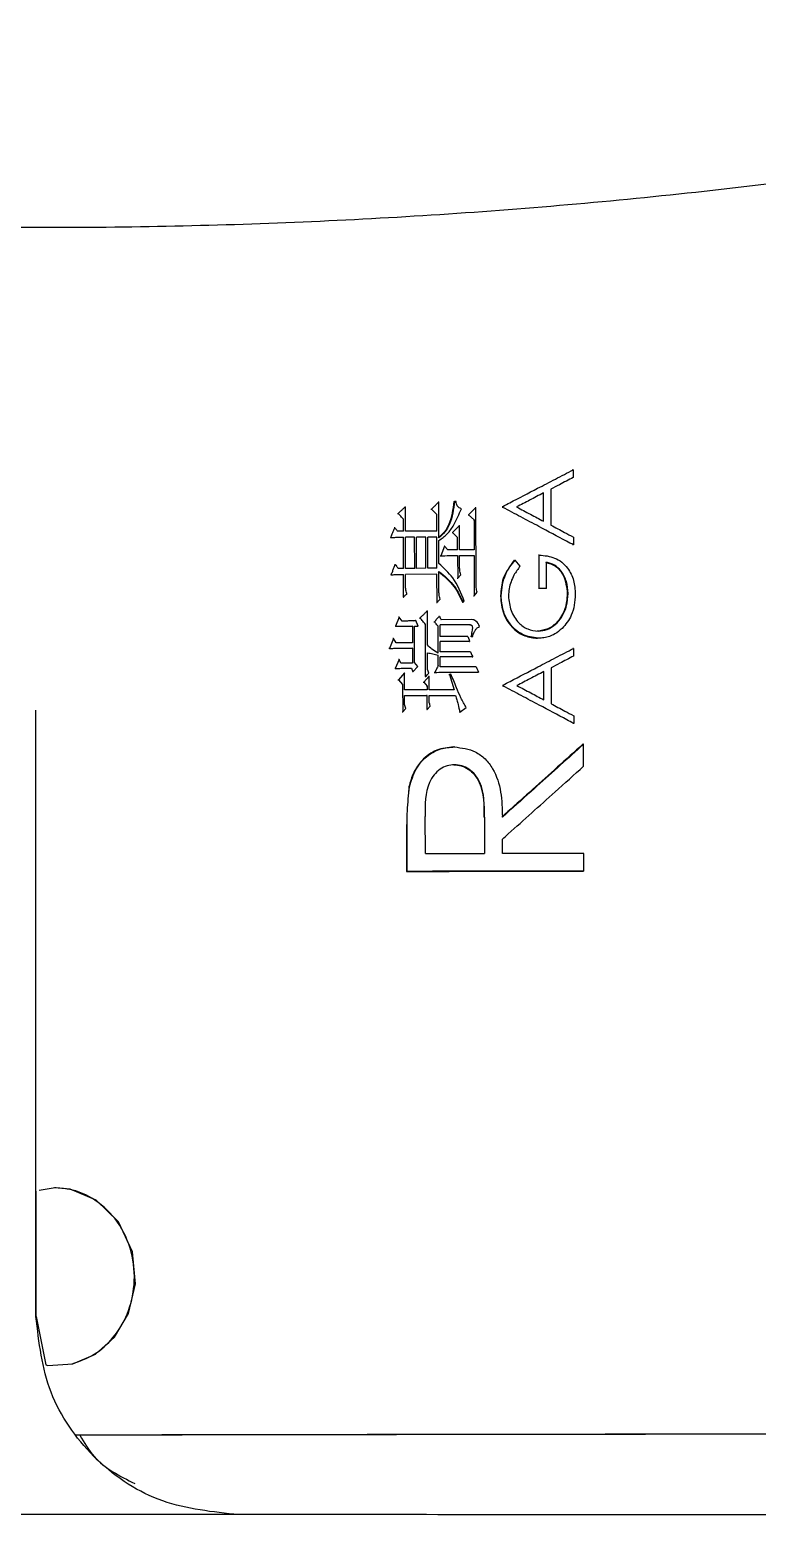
# Model space of a CAD drawing. Header units: millimetres. Extents: x 2104 to 4053, y 855 to 2233.
# Drawn here: x 2946.17 to 2964.54, y 1046.27 to 1083.9 of the extents above; entities that cross this region are included whole.
import ezdxf

# ---------------------------------------------------------------- set-up
doc = ezdxf.new("R2010")
doc.units = ezdxf.units.MM

msp = doc.modelspace()

# ---------------------------------------------------------------- linework, layer by layer
at = {"color": 7, "linetype": 'Continuous', "lineweight": 25}
for p, q in [((2959.897, 1072.783), (2959.897, 1072.588)), ((2959.147, 1071.482), (2959.145, 1072.196)), ((2959.328, 1072.291), (2959.329, 1071.385)), ((2955.657, 1071.232), (2955.656, 1071.848)), ((2956.301, 1071.784), (2956.315, 1071.785)), ((2956.501, 1071.06), (2956.499, 1071.969)), ((2956.881, 1071.98), (2956.896, 1071.98)), ((2956.935, 1071.98), (2956.896, 1071.98)), ((2957.438, 1071.829), (2957.254, 1071.645)), ((2957.441, 1069.904), (2957.438, 1071.829)), ((2958.101, 1071.857), (2958.118, 1071.857)), ((2958.118, 1071.832), (2958.101, 1071.831)), ((2958.118, 1071.832), (2958.118, 1071.857)), ((2955.459, 1071.675), (2955.472, 1071.675)), ((2955.608, 1071.535), (2955.595, 1071.535)), ((2955.609, 1071.232), (2955.608, 1071.535)), ((2956.437, 1071.655), (2956.451, 1071.655)), ((2956.452, 1071.233), (2956.451, 1071.655)), ((2957.023, 1071.374), (2956.849, 1071.201)), ((2957.024, 1070.758), (2957.023, 1071.374)), ((2957.254, 1071.645), (2957.39, 1071.516)), ((2957.39, 1071.516), (2957.391, 1070.758)), ((2955.276, 1071.069), (2955.289, 1071.069)), ((2955.609, 1071.232), (2955.454, 1071.232)), ((2955.596, 1071.08), (2955.609, 1071.08)), ((2955.611, 1070.291), (2955.609, 1071.08)), ((2956.452, 1071.233), (2955.657, 1071.232)), ((2955.89, 1071.081), (2955.658, 1071.08)), ((2955.659, 1070.291), (2955.658, 1071.08)), ((2955.877, 1071.081), (2955.89, 1071.081)), ((2955.892, 1070.291), (2955.89, 1071.081)), ((2956.171, 1071.081), (2955.939, 1071.081)), ((2955.94, 1070.291), (2955.939, 1071.081)), ((2956.157, 1071.081), (2956.171, 1071.081)), ((2956.173, 1070.292), (2956.171, 1071.081)), ((2956.452, 1071.082), (2956.22, 1071.081)), ((2956.221, 1070.292), (2956.22, 1071.081)), ((2956.438, 1071.081), (2956.452, 1071.082)), ((2956.454, 1070.292), (2956.452, 1071.082)), ((2956.502, 1070.411), (2956.501, 1070.995)), ((2956.849, 1071.201), (2956.975, 1071.072)), ((2956.975, 1071.072), (2956.96, 1071.071)), ((2956.975, 1070.758), (2956.975, 1071.072)), ((2959.899, 1071.081), (2959.9, 1070.885)), ((2956.646, 1070.855), (2956.55, 1070.606)), ((2956.724, 1070.757), (2956.646, 1070.855)), ((2956.975, 1070.758), (2956.724, 1070.757)), ((2956.725, 1070.613), (2956.861, 1070.616)), ((2956.86, 1070.616), (2956.96, 1070.617)), ((2956.976, 1070.617), (2956.977, 1070.044)), ((2957.391, 1070.758), (2957.024, 1070.758)), ((2957.024, 1070.617), (2957.391, 1070.618)), ((2957.024, 1070.347), (2957.024, 1070.617)), ((2957.376, 1070.618), (2957.391, 1070.618)), ((2957.391, 1070.618), (2957.393, 1069.601)), ((2959.034, 1070.628), (2959.016, 1070.628)), ((2959.035, 1069.782), (2959.034, 1070.628)), ((2959.9, 1070.885), (2959.88, 1070.885)), ((2955.611, 1070.291), (2955.475, 1070.291)), ((2955.892, 1070.291), (2955.659, 1070.291)), ((2956.173, 1070.292), (2955.94, 1070.291)), ((2956.454, 1070.292), (2956.221, 1070.292)), ((2956.503, 1069.73), (2956.502, 1070.216)), ((2958.408, 1070.499), (2958.425, 1070.499)), ((2958.555, 1070.345), (2958.425, 1070.499)), ((2959.218, 1069.782), (2959.217, 1070.449)), ((2955.392, 1070.133), (2955.395, 1070.134)), ((2955.612, 1069.566), (2955.611, 1070.139)), ((2956.454, 1070.141), (2955.659, 1070.139)), ((2955.66, 1069.869), (2955.659, 1070.139)), ((2956.439, 1070.14), (2956.454, 1070.141)), ((2956.455, 1069.427), (2956.454, 1070.141)), ((2956.961, 1070.044), (2956.977, 1070.044)), ((2956.977, 1070.044), (2957.054, 1070.131)), ((2955.599, 1069.566), (2955.612, 1069.566)), ((2957.377, 1069.601), (2957.393, 1069.601)), ((2957.393, 1069.601), (2957.47, 1069.688)), ((2958.076, 1069.6), (2958.059, 1069.599)), ((2959.035, 1069.782), (2959.017, 1069.781)), ((2959.218, 1069.782), (2959.035, 1069.782)), ((2959.218, 1069.782), (2959.2, 1069.782)), ((2959.765, 1069.654), (2959.746, 1069.653)), ((2956.215, 1068.355), (2956.213, 1069.221)), ((2956.441, 1069.426), (2956.455, 1069.427)), ((2955.409, 1068.83), (2955.396, 1068.83)), ((2955.496, 1069.057), (2955.409, 1068.83)), ((2955.409, 1068.83), (2955.836, 1068.831)), ((2955.574, 1068.96), (2955.496, 1069.057)), ((2955.836, 1068.831), (2955.823, 1068.831)), ((2955.836, 1068.831), (2955.837, 1068.409)), ((2955.87, 1068.969), (2955.909, 1068.971)), ((2955.884, 1068.831), (2955.981, 1068.831)), ((2955.886, 1067.911), (2955.884, 1068.831)), ((2955.923, 1068.971), (2955.909, 1068.971)), ((2955.981, 1068.831), (2955.923, 1068.971)), ((2956.016, 1069.036), (2956.03, 1069.037)), ((2956.165, 1068.874), (2956.151, 1068.874)), ((2956.168, 1067.555), (2956.165, 1068.874)), ((2956.374, 1068.939), (2956.388, 1068.94)), ((2956.486, 1068.15), (2956.485, 1068.832)), ((2957.298, 1068.865), (2956.533, 1068.864)), ((2956.534, 1068.572), (2956.533, 1068.864)), ((2957.326, 1068.995), (2956.562, 1068.994)), ((2959.007, 1068.705), (2958.988, 1068.704)), ((2955.352, 1068.516), (2955.255, 1068.267)), ((2955.42, 1068.408), (2955.352, 1068.516)), ((2955.837, 1068.409), (2955.42, 1068.408)), ((2957.23, 1068.573), (2956.534, 1068.572)), ((2957.279, 1068.443), (2956.534, 1068.442)), ((2956.535, 1068.183), (2956.534, 1068.442)), ((2957.263, 1068.443), (2957.279, 1068.443)), ((2957.317, 1068.573), (2957.302, 1068.573)), ((2957.317, 1068.573), (2957.356, 1068.573)), ((2957.34, 1068.573), (2957.356, 1068.573)), ((2959.014, 1068.525), (2958.996, 1068.525)), ((2955.255, 1068.267), (2955.242, 1068.267)), ((2955.498, 1067.986), (2955.401, 1067.759)), ((2955.537, 1067.9), (2955.498, 1067.986)), ((2955.837, 1068.279), (2955.823, 1068.279)), ((2955.837, 1068.279), (2955.838, 1067.9)), ((2956.216, 1067.739), (2956.215, 1068.161)), ((2956.472, 1068.096), (2956.486, 1068.096)), ((2956.487, 1067.836), (2956.486, 1068.096)), ((2957.299, 1068.184), (2956.535, 1068.183)), ((2957.357, 1068.054), (2956.535, 1068.053)), ((2957.341, 1068.054), (2956.535, 1068.053)), ((2956.535, 1067.804), (2956.535, 1068.053)), ((2957.341, 1068.054), (2957.357, 1068.054)), ((2959.904, 1068.27), (2959.905, 1068.075)), ((2955.401, 1067.759), (2955.389, 1067.759)), ((2955.634, 1067.651), (2955.48, 1067.478)), ((2955.838, 1067.9), (2955.537, 1067.9)), ((2955.635, 1067.219), (2955.634, 1067.651)), ((2955.795, 1067.77), (2955.809, 1067.771)), ((2955.809, 1067.771), (2955.848, 1067.673)), ((2955.848, 1067.673), (2955.973, 1067.814)), ((2955.973, 1067.814), (2955.886, 1067.911)), ((2956.255, 1067.566), (2956.119, 1067.414)), ((2956.241, 1067.566), (2956.255, 1067.566)), ((2956.255, 1067.22), (2956.255, 1067.566)), ((2956.386, 1067.663), (2956.4, 1067.663)), ((2956.472, 1067.836), (2956.487, 1067.836)), ((2957.444, 1067.805), (2956.535, 1067.804)), ((2956.539, 1067.666), (2957.332, 1067.667)), ((2956.753, 1067.61), (2956.768, 1067.61)), ((2956.807, 1067.621), (2956.768, 1067.61)), ((2956.768, 1067.61), (2956.885, 1067.22)), ((2956.792, 1067.62), (2956.807, 1067.621)), ((2957.487, 1067.665), (2957.503, 1067.665)), ((2959.154, 1066.969), (2959.153, 1067.684)), ((2959.335, 1067.778), (2959.337, 1066.872)), ((2955.48, 1067.478), (2955.586, 1067.359)), ((2955.586, 1067.359), (2955.588, 1066.667)), ((2956.207, 1067.219), (2955.635, 1067.219)), ((2956.119, 1067.414), (2956.207, 1067.317)), ((2956.154, 1067.555), (2956.168, 1067.555)), ((2956.207, 1067.317), (2956.207, 1067.219)), ((2956.885, 1067.22), (2956.255, 1067.22)), ((2958.109, 1067.344), (2958.126, 1067.344)), ((2958.126, 1067.319), (2958.109, 1067.319)), ((2958.126, 1067.319), (2958.126, 1067.344)), ((2955.635, 1067.078), (2956.207, 1067.079)), ((2955.636, 1066.851), (2955.635, 1067.078)), ((2956.207, 1067.079), (2956.193, 1067.079)), ((2956.208, 1066.722), (2956.207, 1067.079)), ((2956.208, 1066.722), (2956.285, 1066.809)), ((2956.256, 1067.079), (2956.924, 1067.08)), ((2956.256, 1066.906), (2956.256, 1067.079)), ((2956.909, 1067.08), (2956.924, 1067.08)), ((2946.324, 1051.392), (2946.325, 1066.707)), ((2955.574, 1066.667), (2955.588, 1066.667)), ((2955.588, 1066.667), (2955.665, 1066.754)), ((2956.194, 1066.722), (2956.208, 1066.722)), ((2957.031, 1066.658), (2957.015, 1066.658)), ((2957.031, 1066.658), (2957.194, 1066.777)), ((2959.907, 1066.568), (2959.907, 1066.373)), ((2959.907, 1066.373), (2959.888, 1066.372)), ((2956.894, 1065.778), (2956.879, 1065.778)), ((2960.158, 1065.292), (2960.157, 1065.847)), ((2955.746, 1064.769), (2955.734, 1064.605)), ((2955.76, 1064.769), (2955.746, 1064.769)), ((2955.691, 1064.018), (2955.687, 1063.636)), ((2956.161, 1063.085), (2956.159, 1064.022)), ((2957.656, 1064.003), (2957.64, 1064.002)), ((2957.656, 1064.003), (2957.651, 1063.087)), ((2955.7, 1063.636), (2955.687, 1063.636)), ((2955.687, 1063.636), (2955.688, 1062.635)), ((2955.702, 1062.636), (2955.7, 1063.636)), ((2958.109, 1063.088), (2958.108, 1063.452)), ((2956.161, 1063.085), (2957.651, 1063.087)), ((2960.162, 1063.091), (2958.109, 1063.088)), ((2960.163, 1062.642), (2960.162, 1063.091)), ((2960.163, 1062.642), (2960.143, 1062.642)), ((2946.332, 1051.387), (2946.332, 1054.56)), ((2946.808, 1054.642), (2946.404, 1054.572)), ((2946.324, 1051.392), (2946.332, 1051.387)), ((2946.332, 1051.387), (2946.575, 1050.166))]:
    msp.add_line(p, q, dxfattribs=at)
at = {"color": 7, "linetype": 'Continuous', "lineweight": 25, "flags": 128}
for points in [[(2959.897, 1072.783), (2959.886, 1072.783), (2959.877, 1072.783)], [(2955.643, 1071.848), (2955.65, 1071.848), (2955.656, 1071.848)], [(2956.485, 1071.968), (2956.493, 1071.969), (2956.499, 1071.969)], [(2957.422, 1071.829), (2957.43, 1071.829), (2957.438, 1071.829)], [(2957.007, 1071.374), (2957.016, 1071.374), (2957.023, 1071.374)], [(2957.239, 1071.645), (2957.247, 1071.645), (2957.254, 1071.645)], [(2957.374, 1071.515), (2957.383, 1071.516), (2957.39, 1071.516)], [(2955.386, 1071.318), (2955.378, 1071.318), (2955.373, 1071.318)], [(2956.834, 1071.201), (2956.842, 1071.201), (2956.849, 1071.201)], [(2956.535, 1070.606), (2956.543, 1070.606), (2956.55, 1070.606)], [(2956.646, 1070.855), (2956.638, 1070.855), (2956.632, 1070.855)], [(2956.96, 1070.617), (2956.969, 1070.617), (2956.976, 1070.617)], [(2955.384, 1070.388), (2955.391, 1070.388), (2955.397, 1070.388)], [(2955.288, 1070.128), (2955.295, 1070.128), (2955.3, 1070.128)], [(2957.113, 1069.438), (2957.127, 1069.449), (2957.142, 1069.46)], [(2956.199, 1069.22), (2956.207, 1069.221), (2956.213, 1069.221)], [(2956.499, 1069.08), (2956.507, 1069.08), (2956.514, 1069.081)], [(2956.514, 1069.081), (2956.526, 1069.059), (2956.538, 1069.037), (2956.55, 1069.016), (2956.562, 1068.994)], [(2957.098, 1069.438), (2957.103, 1069.438), (2957.108, 1069.438), (2957.113, 1069.438)], [(2955.496, 1069.057), (2955.489, 1069.057), (2955.483, 1069.057)], [(2955.981, 1068.831), (2955.973, 1068.831), (2955.968, 1068.831)], [(2956.471, 1068.831), (2956.479, 1068.832), (2956.485, 1068.832)], [(2957.282, 1068.865), (2957.29, 1068.865), (2957.298, 1068.865)], [(2955.352, 1068.516), (2955.344, 1068.516), (2955.339, 1068.516)], [(2957.23, 1068.573), (2957.248, 1068.526), (2957.263, 1068.485), (2957.279, 1068.443)], [(2955.498, 1067.986), (2955.49, 1067.986), (2955.485, 1067.986)], [(2957.299, 1068.184), (2957.319, 1068.138), (2957.338, 1068.096), (2957.357, 1068.054)], [(2959.904, 1068.27), (2959.893, 1068.27), (2959.885, 1068.27)], [(2955.621, 1067.651), (2955.628, 1067.651), (2955.634, 1067.651)], [(2955.848, 1067.673), (2955.84, 1067.673), (2955.834, 1067.673)], [(2956.245, 1067.641), (2956.23, 1067.69), (2956.216, 1067.739)], [(2957.444, 1067.805), (2957.463, 1067.759), (2957.483, 1067.712), (2957.503, 1067.665)], [(2955.467, 1067.478), (2955.474, 1067.478), (2955.48, 1067.478)], [(2955.573, 1067.359), (2955.58, 1067.359), (2955.586, 1067.359)], [(2956.106, 1067.414), (2956.113, 1067.414), (2956.119, 1067.414)], [(2956.193, 1067.317), (2956.2, 1067.317), (2956.207, 1067.317)], [(2955.665, 1066.754), (2955.65, 1066.802), (2955.636, 1066.851)], [(2956.285, 1066.809), (2956.271, 1066.857), (2956.256, 1066.906)], [(2960.157, 1065.847), (2960.146, 1065.847), (2960.138, 1065.847)], [(2955.688, 1062.635), (2955.696, 1062.635), (2955.702, 1062.636)], [(2946.575, 1050.166), (2946.626, 1050.151), (2947.257, 1050.196), (2947.825, 1050.441), (2948.308, 1050.868), (2948.664, 1051.466), (2948.837, 1052.211), (2948.761, 1053.027), (2948.412, 1053.779), (2947.844, 1054.329), (2947.186, 1054.603), (2946.808, 1054.642), (2946.808, 1054.642)]]:
    msp.add_lwpolyline(points, dxfattribs=at)
at = {"color": 7, "linetype": 'Continuous', "lineweight": 25}
for points, knots in [([(3098.139, 1227.063), (3098.158, 1228.314), (3098.212, 1231.872), (3098.055, 1237.736), (3097.571, 1244.642), (3096.768, 1251.517), (3095.653, 1258.35), (3094.227, 1265.124), (3092.494, 1271.826), (3090.456, 1278.442), (3088.119, 1284.958), (3085.487, 1291.36), (3082.565, 1297.636), (3079.36, 1303.772), (3075.878, 1309.755), (3072.127, 1315.574), (3068.114, 1321.214), (3063.849, 1326.666), (3059.338, 1331.918), (3054.593, 1336.958), (3049.623, 1341.777), (3044.438, 1346.364), (3039.049, 1350.709), (3033.467, 1354.804), (3027.705, 1358.64), (3021.773, 1362.208), (3015.685, 1365.503), (3009.452, 1368.516), (3003.089, 1371.242), (2996.608, 1373.674), (2990.023, 1375.809), (2983.347, 1377.64), (2976.594, 1379.165), (2969.779, 1380.38), (2962.916, 1381.283), (2956.018, 1381.872), (2949.101, 1382.145), (2942.179, 1382.103), (2935.265, 1381.744), (2928.376, 1381.071), (2921.524, 1380.083), (2914.724, 1378.785), (2907.991, 1377.177), (2901.338, 1375.263), (2894.779, 1373.048), (2888.329, 1370.536), (2881.999, 1367.733), (2875.804, 1364.643), (2869.757, 1361.274), (2863.87, 1357.632), (2858.155, 1353.726), (2852.624, 1349.563), (2847.289, 1345.151), (2842.16, 1340.501), (2837.25, 1335.622), (2832.567, 1330.524), (2828.121, 1325.217), (2823.923, 1319.713), (2819.98, 1314.023), (2816.3, 1308.159), (2812.893, 1302.134), (2809.763, 1295.959), (2806.919, 1289.648), (2804.365, 1283.213), (2802.108, 1276.669), (2800.152, 1270.028), (2798.501, 1263.306), (2797.159, 1256.514), (2796.127, 1249.669), (2795.41, 1242.784), (2795.007, 1235.873), (2794.92, 1228.951), (2795.149, 1222.032), (2795.693, 1215.131), (2796.552, 1208.262), (2797.723, 1201.439), (2799.205, 1194.677), (2800.993, 1187.989), (2803.085, 1181.39), (2805.476, 1174.894), (2808.161, 1168.513), (2811.134, 1162.261), (2814.389, 1156.152), (2817.92, 1150.198), (2821.718, 1144.41), (2825.777, 1138.803), (2830.088, 1133.386), (2834.641, 1128.172), (2839.428, 1123.17), (2844.437, 1118.393), (2849.66, 1113.849), (2855.084, 1109.548), (2860.699, 1105.499), (2866.493, 1101.711), (2872.454, 1098.191), (2878.569, 1094.946), (2884.826, 1091.984), (2891.212, 1089.311), (2897.712, 1086.932), (2904.315, 1084.852), (2911.006, 1083.075), (2917.771, 1081.606), (2924.596, 1080.447), (2931.466, 1079.601), (2938.368, 1079.068), (2945.287, 1078.852), (2952.209, 1078.951), (2959.119, 1079.367), (2966.003, 1080.097), (2972.847, 1081.14), (2979.635, 1082.495), (2986.355, 1084.158), (2992.992, 1086.126), (2999.532, 1088.395), (3005.962, 1090.96), (3012.268, 1093.815), (3018.438, 1096.956), (3024.457, 1100.374), (3030.314, 1104.064), (3035.997, 1108.018), (3041.494, 1112.226), (3046.792, 1116.681), (3051.882, 1121.373), (3056.753, 1126.292), (3061.394, 1131.429), (3065.795, 1136.772), (3069.948, 1142.31), (3073.845, 1148.032), (3077.476, 1153.926), (3080.834, 1159.98), (3083.912, 1166.18), (3086.705, 1172.515), (3089.205, 1178.97), (3091.409, 1185.532), (3093.31, 1192.189), (3094.906, 1198.925), (3096.192, 1205.727), (3097.168, 1212.58), (3097.816, 1219.351), (3098.067, 1224.185), (3098.13, 1226.717), (3098.139, 1227.063)], [0, 0, 0, 0, 0.00394, 0.011205, 0.01847, 0.025736, 0.033001, 0.040266, 0.047531, 0.054797, 0.062062, 0.069327, 0.076593, 0.083858, 0.091123, 0.098389, 0.105654, 0.112919, 0.120185, 0.12745, 0.134715, 0.141981, 0.149246, 0.156511, 0.163777, 0.171042, 0.178307, 0.185573, 0.192838, 0.200103, 0.207369, 0.214634, 0.221899, 0.229165, 0.23643, 0.243695, 0.250961, 0.258226, 0.265491, 0.272757, 0.280022, 0.287287, 0.294553, 0.301818, 0.309083, 0.316349, 0.323614, 0.330879, 0.338145, 0.34541, 0.352675, 0.35994, 0.367206, 0.374471, 0.381736, 0.389002, 0.396267, 0.403532, 0.410798, 0.418063, 0.425328, 0.432594, 0.439859, 0.447124, 0.45439, 0.461655, 0.46892, 0.476186, 0.483451, 0.490716, 0.497982, 0.505247, 0.512512, 0.519778, 0.527043, 0.534308, 0.541574, 0.548839, 0.556104, 0.56337, 0.570635, 0.5779, 0.585166, 0.592431, 0.599696, 0.606962, 0.614227, 0.621492, 0.628758, 0.636023, 0.643288, 0.650554, 0.657819, 0.665084, 0.67235, 0.679615, 0.68688, 0.694146, 0.701411, 0.708676, 0.715941, 0.723207, 0.730472, 0.737737, 0.745003, 0.752268, 0.759533, 0.766799, 0.774064, 0.781329, 0.788595, 0.79586, 0.803125, 0.810391, 0.817656, 0.824921, 0.832187, 0.839452, 0.846717, 0.853983, 0.861248, 0.868513, 0.875779, 0.883044, 0.890309, 0.897575, 0.90484, 0.912105, 0.919371, 0.926636, 0.933901, 0.941167, 0.948432, 0.955697, 0.962963, 0.970228, 0.977493, 0.984759, 0.992024, 0.998907, 1, 1, 1, 1]), ([(2958.118, 1071.857), (2958.177, 1071.888), (2958.469, 1072.04), (2958.912, 1072.27), (2959.446, 1072.548), (2959.746, 1072.704), (2959.897, 1072.783)], [0, 0, 0, 0, 0.098424, 0.492121, 0.746057, 1, 1, 1, 1]), ([(2959.897, 1072.588), (2959.839, 1072.557), (2959.722, 1072.497), (2959.532, 1072.398), (2959.401, 1072.329), (2959.328, 1072.291)], [0, 0, 0, 0, 0.30712, 0.614241, 1, 1, 1, 1]), ([(2959.145, 1072.196), (2959.087, 1072.166), (2958.97, 1072.105), (2958.744, 1071.988), (2958.576, 1071.9), (2958.466, 1071.843)], [0, 0, 0, 0, 0.257655, 0.515309, 1, 1, 1, 1]), ([(2955.472, 1071.675), (2955.497, 1071.698), (2955.539, 1071.738), (2955.601, 1071.796), (2955.638, 1071.831), (2955.656, 1071.848)], [0, 0, 0, 0, 0.393554, 0.696777, 1, 1, 1, 1]), ([(2956.315, 1071.785), (2956.339, 1071.808), (2956.381, 1071.85), (2956.442, 1071.912), (2956.48, 1071.95), (2956.499, 1071.969)], [0, 0, 0, 0, 0.382288, 0.691144, 1, 1, 1, 1]), ([(2956.451, 1071.655), (2956.439, 1071.666), (2956.415, 1071.689), (2956.37, 1071.732), (2956.337, 1071.764), (2956.315, 1071.785)], [0, 0, 0, 0, 0.264853, 0.529706, 1, 1, 1, 1]), ([(2956.88, 1071.98), (2956.856, 1071.783), (2956.823, 1071.512), (2956.651, 1071.207), (2956.54, 1071.109), (2956.486, 1071.06)], [0, 0, 0, 0, 0.568326, 0.78686, 1, 1, 1, 1]), ([(2956.896, 1071.98), (2956.872, 1071.784), (2956.838, 1071.512), (2956.666, 1071.207), (2956.555, 1071.109), (2956.501, 1071.06)], [0, 0, 0, 0, 0.568218, 0.786772, 1, 1, 1, 1]), ([(2956.501, 1070.995), (2956.576, 1071.047), (2956.728, 1071.152), (2956.917, 1071.434), (2957.012, 1071.658), (2957.07, 1071.796)], [0, 0, 0, 0, 0.271719, 0.55196, 1, 1, 1, 1]), ([(2957.07, 1071.796), (2957.05, 1071.804), (2957.008, 1071.82), (2956.953, 1071.884), (2956.942, 1071.943), (2956.935, 1071.98)], [0, 0, 0, 0, 0.268716, 0.546829, 1, 1, 1, 1]), ([(2959.9, 1070.885), (2959.842, 1070.916), (2959.552, 1071.071), (2959.11, 1071.305), (2958.574, 1071.59), (2958.27, 1071.751), (2958.118, 1071.832)], [0, 0, 0, 0, 0.097857, 0.48929, 0.744641, 1, 1, 1, 1]), ([(2958.466, 1071.843), (2958.524, 1071.812), (2958.64, 1071.75), (2958.867, 1071.63), (2959.036, 1071.54), (2959.147, 1071.482)], [0, 0, 0, 0, 0.2562, 0.5124, 1, 1, 1, 1]), ([(2955.608, 1071.535), (2955.597, 1071.547), (2955.574, 1071.57), (2955.528, 1071.617), (2955.495, 1071.652), (2955.472, 1071.675)], [0, 0, 0, 0, 0.25461, 0.509219, 1, 1, 1, 1]), ([(2959.329, 1071.385), (2959.387, 1071.354), (2959.503, 1071.292), (2959.694, 1071.191), (2959.825, 1071.121), (2959.899, 1071.081)], [0, 0, 0, 0, 0.305312, 0.610624, 1, 1, 1, 1]), ([(2955.289, 1071.069), (2955.301, 1071.1), (2955.323, 1071.157), (2955.355, 1071.24), (2955.376, 1071.292), (2955.386, 1071.318)], [0, 0, 0, 0, 0.374011, 0.687006, 1, 1, 1, 1]), ([(2955.289, 1071.069), (2955.323, 1071.071), (2955.393, 1071.076), (2955.499, 1071.079), (2955.573, 1071.08), (2955.609, 1071.08)], [0, 0, 0, 0, 0.314478, 0.657155, 1, 1, 1, 1]), ([(2955.386, 1071.318), (2955.391, 1071.311), (2955.403, 1071.296), (2955.42, 1071.275), (2955.437, 1071.253), (2955.448, 1071.239), (2955.454, 1071.232)], [0, 0, 0, 0, 0.25, 0.5, 0.75, 1, 1, 1, 1]), ([(2956.55, 1070.606), (2956.62, 1070.609), (2956.726, 1070.615), (2956.868, 1070.616), (2956.94, 1070.617), (2956.976, 1070.617)], [0, 0, 0, 0, 0.4948491, 0.7474119, 1, 1, 1, 1]), ([(2959.034, 1070.628), (2959.169, 1070.615), (2959.443, 1070.59), (2959.759, 1070.331), (2959.926, 1069.99), (2959.94, 1069.756), (2959.947, 1069.638)], [0, 0, 0, 0, 0.267465, 0.5423702, 0.7686044, 1, 1, 1, 1]), ([(2955.3, 1070.128), (2955.312, 1070.159), (2955.334, 1070.218), (2955.366, 1070.305), (2955.387, 1070.36), (2955.397, 1070.388)], [0, 0, 0, 0, 0.360405, 0.680202, 1, 1, 1, 1]), ([(2955.397, 1070.388), (2955.407, 1070.375), (2955.426, 1070.352), (2955.451, 1070.32), (2955.467, 1070.3), (2955.475, 1070.291)], [0, 0, 0, 0, 0.400148, 0.700074, 1, 1, 1, 1]), ([(2956.487, 1070.216), (2956.631, 1070.098), (2956.891, 1069.883), (2957.033, 1069.576), (2957.097, 1069.438)], [0, 0, 0, 0, 0.550916, 1, 1, 1, 1]), ([(2957.142, 1069.46), (2957.061, 1069.669), (2956.919, 1070.037), (2956.628, 1070.298), (2956.502, 1070.411)], [0, 0, 0, 0, 0.567388, 1, 1, 1, 1]), ([(2956.502, 1070.216), (2956.646, 1070.098), (2956.907, 1069.883), (2957.049, 1069.576), (2957.113, 1069.438)], [0, 0, 0, 0, 0.551009, 1, 1, 1, 1]), ([(2957.054, 1070.131), (2957.044, 1070.17), (2957.027, 1070.241), (2957.025, 1070.315), (2957.024, 1070.347)], [0, 0, 0, 0, 0.558835, 1, 1, 1, 1]), ([(2958.407, 1070.499), (2958.297, 1070.35), (2958.097, 1070.082), (2958.071, 1069.748), (2958.059, 1069.599)], [0, 0, 0, 0, 0.553107, 1, 1, 1, 1]), ([(2958.076, 1069.6), (2958.096, 1069.789), (2958.131, 1070.124), (2958.336, 1070.385), (2958.425, 1070.499)], [0, 0, 0, 0, 0.565607, 1, 1, 1, 1]), ([(2958.555, 1070.345), (2958.499, 1070.273), (2958.405, 1070.152), (2958.321, 1069.955), (2958.269, 1069.779), (2958.263, 1069.656), (2958.259, 1069.594)], [0, 0, 0, 0, 0.333819, 0.5539, 0.776247, 1, 1, 1, 1]), ([(2959.198, 1070.448), (2959.288, 1070.42), (2959.47, 1070.362), (2959.698, 1070.072), (2959.728, 1069.814), (2959.746, 1069.653)], [0, 0, 0, 0, 0.267252, 0.546444, 1, 1, 1, 1]), ([(2959.765, 1069.654), (2959.758, 1069.756), (2959.744, 1069.96), (2959.614, 1070.212), (2959.431, 1070.39), (2959.288, 1070.429), (2959.217, 1070.449)], [0, 0, 0, 0, 0.290738, 0.574908, 0.790761, 1, 1, 1, 1]), ([(2955.3, 1070.128), (2955.333, 1070.13), (2955.402, 1070.134), (2955.505, 1070.138), (2955.576, 1070.139), (2955.611, 1070.139)], [0, 0, 0, 0, 0.319584, 0.659717, 1, 1, 1, 1]), ([(2955.689, 1069.653), (2955.679, 1069.692), (2955.662, 1069.764), (2955.66, 1069.837), (2955.66, 1069.869)], [0, 0, 0, 0, 0.558835, 1, 1, 1, 1]), ([(2957.47, 1069.688), (2957.46, 1069.727), (2957.443, 1069.798), (2957.442, 1069.872), (2957.441, 1069.904)], [0, 0, 0, 0, 0.558835, 1, 1, 1, 1]), ([(2955.689, 1069.653), (2955.678, 1069.64), (2955.66, 1069.62), (2955.634, 1069.591), (2955.619, 1069.574), (2955.612, 1069.566)], [0, 0, 0, 0, 0.428361, 0.71418, 1, 1, 1, 1]), ([(2956.532, 1069.513), (2956.521, 1069.501), (2956.503, 1069.48), (2956.477, 1069.451), (2956.462, 1069.435), (2956.455, 1069.427)], [0, 0, 0, 0, 0.428361, 0.71418, 1, 1, 1, 1]), ([(2956.532, 1069.513), (2956.523, 1069.553), (2956.505, 1069.624), (2956.504, 1069.697), (2956.503, 1069.73)], [0, 0, 0, 0, 0.558835, 1, 1, 1, 1]), ([(2958.059, 1069.599), (2958.074, 1069.443), (2958.102, 1069.135), (2958.346, 1068.776), (2958.663, 1068.562), (2958.886, 1068.537), (2958.996, 1068.525)], [0, 0, 0, 0, 0.292497, 0.575769, 0.790424, 1, 1, 1, 1]), ([(2959.014, 1068.525), (2958.874, 1068.545), (2958.588, 1068.587), (2958.277, 1068.878), (2958.103, 1069.233), (2958.085, 1069.477), (2958.076, 1069.6)], [0, 0, 0, 0, 0.2666957, 0.542872, 0.7691791, 1, 1, 1, 1]), ([(2958.259, 1069.594), (2958.273, 1069.468), (2958.3, 1069.22), (2958.487, 1068.924), (2958.737, 1068.739), (2958.918, 1068.716), (2959.007, 1068.705)], [0, 0, 0, 0, 0.29177, 0.575659, 0.790646, 1, 1, 1, 1]), ([(2959.746, 1069.653), (2959.735, 1069.521), (2959.712, 1069.261), (2959.525, 1068.946), (2959.27, 1068.744), (2959.081, 1068.718), (2958.988, 1068.704)], [0, 0, 0, 0, 0.291984, 0.576083, 0.791144, 1, 1, 1, 1]), ([(2959.007, 1068.705), (2959.085, 1068.714), (2959.245, 1068.733), (2959.454, 1068.869), (2959.627, 1069.073), (2959.744, 1069.344), (2959.758, 1069.55), (2959.765, 1069.654)], [0, 0, 0, 0, 0.177039, 0.358021, 0.544463, 0.770382, 1, 1, 1, 1]), ([(2959.947, 1069.638), (2959.934, 1069.453), (2959.91, 1069.125), (2959.703, 1068.878), (2959.613, 1068.771)], [0, 0, 0, 0, 0.567481, 1, 1, 1, 1]), ([(2956.03, 1069.037), (2956.053, 1069.06), (2956.095, 1069.102), (2956.157, 1069.164), (2956.194, 1069.202), (2956.213, 1069.221)], [0, 0, 0, 0, 0.382288, 0.691144, 1, 1, 1, 1]), ([(2956.388, 1068.94), (2956.399, 1068.952), (2956.421, 1068.977), (2956.463, 1069.024), (2956.494, 1069.058), (2956.514, 1069.081)], [0, 0, 0, 0, 0.2636067, 0.5272133, 1, 1, 1, 1]), ([(2955.923, 1068.971), (2955.88, 1068.969), (2955.8, 1068.964), (2955.684, 1068.96), (2955.611, 1068.96), (2955.574, 1068.96)], [0, 0, 0, 0, 0.370983, 0.685388, 1, 1, 1, 1]), ([(2956.165, 1068.874), (2956.143, 1068.901), (2956.109, 1068.942), (2956.063, 1068.996), (2956.041, 1069.023), (2956.03, 1069.037)], [0, 0, 0, 0, 0.5, 0.75, 1, 1, 1, 1]), ([(2956.485, 1068.832), (2956.474, 1068.844), (2956.452, 1068.868), (2956.42, 1068.904), (2956.399, 1068.928), (2956.388, 1068.94)], [0, 0, 0, 0, 0.3426926, 0.6713463, 1, 1, 1, 1]), ([(2957.298, 1068.865), (2957.303, 1068.864), (2957.313, 1068.862), (2957.328, 1068.853), (2957.34, 1068.837), (2957.353, 1068.797), (2957.335, 1068.707), (2957.325, 1068.626), (2957.317, 1068.573)], [0, 0, 0, 0, 0.049797, 0.100838, 0.163849, 0.229314, 0.492568, 1, 1, 1, 1]), ([(2957.53, 1068.822), (2957.506, 1068.874), (2957.473, 1068.944), (2957.387, 1068.992), (2957.346, 1068.994), (2957.326, 1068.995)], [0, 0, 0, 0, 0.572838, 0.788051, 1, 1, 1, 1]), ([(2957.356, 1068.573), (2957.366, 1068.609), (2957.383, 1068.667), (2957.425, 1068.738), (2957.47, 1068.791), (2957.51, 1068.812), (2957.53, 1068.822)], [0, 0, 0, 0, 0.34869, 0.570906, 0.788288, 1, 1, 1, 1]), ([(2959.613, 1068.771), (2959.554, 1068.722), (2959.458, 1068.64), (2959.298, 1068.569), (2959.158, 1068.532), (2959.062, 1068.527), (2959.014, 1068.525)], [0, 0, 0, 0, 0.34549, 0.565421, 0.78323, 1, 1, 1, 1]), ([(2956.486, 1068.15), (2956.431, 1068.182), (2956.331, 1068.238), (2956.251, 1068.319), (2956.215, 1068.355)], [0, 0, 0, 0, 0.556261, 1, 1, 1, 1]), ([(2955.255, 1068.267), (2955.364, 1068.272), (2955.516, 1068.277), (2955.71, 1068.279), (2955.795, 1068.279), (2955.837, 1068.279)], [0, 0, 0, 0, 0.563227, 0.781607, 1, 1, 1, 1]), ([(2955.29, 1068.269), (2955.29, 1068.269), (2955.29, 1068.269), (2955.291, 1068.269), (2955.294, 1068.269), (2955.369, 1068.271), (2955.511, 1068.276), (2955.657, 1068.278), (2955.734, 1068.278), (2955.767, 1068.279), (2955.783, 1068.279), (2955.792, 1068.279), (2955.798, 1068.279), (2955.8, 1068.279), (2955.802, 1068.279)], [0, 0, 0, 0, 0.0065, 0.012636, 0.019113, 0.034206, 0.479733, 0.747125, 0.843308, 0.911566, 0.929163, 0.946054, 0.968685, 1, 1, 1, 1]), ([(2956.215, 1068.161), (2956.26, 1068.15), (2956.351, 1068.128), (2956.441, 1068.107), (2956.486, 1068.096)], [0, 0, 0, 0, 0.5, 1, 1, 1, 1]), ([(2958.126, 1067.344), (2958.184, 1067.375), (2958.477, 1067.527), (2958.919, 1067.757), (2959.453, 1068.035), (2959.754, 1068.192), (2959.904, 1068.27)], [0, 0, 0, 0, 0.0984235, 0.4921203, 0.7460566, 1, 1, 1, 1]), ([(2959.905, 1068.075), (2959.846, 1068.045), (2959.73, 1067.984), (2959.54, 1067.885), (2959.409, 1067.817), (2959.335, 1067.778)], [0, 0, 0, 0, 0.30712, 0.61424, 1, 1, 1, 1]), ([(2955.401, 1067.759), (2955.44, 1067.761), (2955.517, 1067.765), (2955.653, 1067.77), (2955.75, 1067.77), (2955.809, 1067.771)], [0, 0, 0, 0, 0.284728, 0.569467, 1, 1, 1, 1]), ([(2956.168, 1067.555), (2956.181, 1067.569), (2956.206, 1067.598), (2956.232, 1067.627), (2956.245, 1067.641)], [0, 0, 0, 0, 0.5, 1, 1, 1, 1]), ([(2956.487, 1067.836), (2956.472, 1067.808), (2956.443, 1067.75), (2956.414, 1067.692), (2956.4, 1067.663)], [0, 0, 0, 0, 0.5, 1, 1, 1, 1]), ([(2956.4, 1067.663), (2956.468, 1067.664), (2956.685, 1067.668), (2957.053, 1067.671), (2957.353, 1067.667), (2957.503, 1067.665)], [0, 0, 0, 0, 0.183884, 0.591879, 1, 1, 1, 1]), ([(2957.194, 1066.777), (2957.147, 1066.857), (2957.054, 1067.018), (2956.935, 1067.305), (2956.853, 1067.505), (2956.807, 1067.621)], [0, 0, 0, 0, 0.300714, 0.59903, 1, 1, 1, 1]), ([(2959.153, 1067.684), (2959.095, 1067.653), (2958.978, 1067.593), (2958.752, 1067.475), (2958.583, 1067.387), (2958.473, 1067.33)], [0, 0, 0, 0, 0.2576544, 0.5153087, 1, 1, 1, 1]), ([(2959.907, 1066.373), (2959.849, 1066.403), (2959.56, 1066.558), (2959.118, 1066.793), (2958.582, 1067.077), (2958.278, 1067.238), (2958.126, 1067.319)], [0, 0, 0, 0, 0.0978573, 0.4892893, 0.744641, 1, 1, 1, 1]), ([(2958.473, 1067.33), (2958.532, 1067.299), (2958.648, 1067.238), (2958.875, 1067.117), (2959.044, 1067.028), (2959.154, 1066.969)], [0, 0, 0, 0, 0.2562, 0.512399, 1, 1, 1, 1]), ([(2956.924, 1067.08), (2956.935, 1067.042), (2956.957, 1066.967), (2956.995, 1066.827), (2957.017, 1066.723), (2957.031, 1066.658)], [0, 0, 0, 0, 0.270954, 0.541932, 1, 1, 1, 1]), ([(2959.337, 1066.872), (2959.395, 1066.841), (2959.511, 1066.779), (2959.701, 1066.678), (2959.833, 1066.608), (2959.907, 1066.568)], [0, 0, 0, 0, 0.305312, 0.610624, 1, 1, 1, 1]), ([(2956.879, 1065.778), (2956.73, 1065.764), (2956.43, 1065.735), (2956.08, 1065.47), (2955.845, 1065.137), (2955.779, 1064.892), (2955.746, 1064.769)], [0, 0, 0, 0, 0.2686284, 0.544339, 0.7693627, 1, 1, 1, 1]), ([(2955.76, 1064.769), (2955.805, 1064.925), (2955.895, 1065.232), (2956.194, 1065.566), (2956.544, 1065.753), (2956.778, 1065.77), (2956.894, 1065.778)], [0, 0, 0, 0, 0.291809, 0.574032, 0.788676, 1, 1, 1, 1]), ([(2956.894, 1065.778), (2957.078, 1065.756), (2957.363, 1065.721), (2957.68, 1065.483), (2957.935, 1065.153), (2958.088, 1064.637), (2958.101, 1064.218), (2958.107, 1064.007)], [0, 0, 0, 0, 0.226303, 0.352527, 0.482339, 0.739087, 1, 1, 1, 1]), ([(2960.138, 1065.847), (2960.085, 1065.799), (2959.82, 1065.561), (2959.347, 1065.135), (2958.718, 1064.57), (2958.299, 1064.195), (2958.09, 1064.007)], [0, 0, 0, 0, 0.077664, 0.388321, 0.694155, 1, 1, 1, 1]), ([(2960.157, 1065.847), (2960.108, 1065.803), (2959.863, 1065.582), (2959.422, 1065.186), (2958.788, 1064.616), (2958.349, 1064.224), (2958.107, 1064.007)], [0, 0, 0, 0, 0.071901, 0.359505, 0.647109, 1, 1, 1, 1]), ([(2956.894, 1065.33), (2956.831, 1065.324), (2956.704, 1065.314), (2956.526, 1065.219), (2956.371, 1065.078), (2956.146, 1064.698), (2956.154, 1064.322), (2956.159, 1064.022)], [0, 0, 0, 0, 0.1127199, 0.2273232, 0.3542171, 0.4847985, 1, 1, 1, 1]), ([(2956.878, 1065.329), (2956.943, 1065.324), (2957.072, 1065.314), (2957.256, 1065.222), (2957.415, 1065.079), (2957.64, 1064.69), (2957.64, 1064.307), (2957.64, 1064.002)], [0, 0, 0, 0, 0.1127328, 0.2271272, 0.3540195, 0.4846688, 1, 1, 1, 1]), ([(2957.656, 1064.003), (2957.656, 1064.308), (2957.657, 1064.69), (2957.431, 1065.079), (2957.271, 1065.223), (2957.088, 1065.314), (2956.958, 1065.325), (2956.894, 1065.33)], [0, 0, 0, 0, 0.51513, 0.645771, 0.772701, 0.88717, 1, 1, 1, 1]), ([(2958.108, 1063.452), (2958.158, 1063.496), (2958.404, 1063.717), (2958.847, 1064.114), (2959.481, 1064.683), (2959.918, 1065.076), (2960.158, 1065.292)], [0, 0, 0, 0, 0.0719006, 0.3595044, 0.6471081, 1, 1, 1, 1]), ([(2955.7, 1063.636), (2955.701, 1063.695), (2955.701, 1063.871), (2955.704, 1064.25), (2955.738, 1064.568), (2955.76, 1064.769)], [0, 0, 0, 0, 0.155322, 0.465997, 1, 1, 1, 1]), ([(2955.688, 1062.635), (2956.326, 1062.636), (2957.817, 1062.638), (2959.297, 1062.64), (2960.143, 1062.642)], [0, 0, 0, 0, 0.428082, 1, 1, 1, 1]), ([(2960.163, 1062.642), (2959.53, 1062.641), (2958.049, 1062.639), (2956.556, 1062.637), (2955.702, 1062.636)], [0, 0, 0, 0, 0.427525, 1, 1, 1, 1]), ([(2947.236, 1050.195), (2947.428, 1050.263), (2947.822, 1050.404), (2948.307, 1050.852), (2948.669, 1051.457), (2948.845, 1052.21), (2948.775, 1053.029), (2948.432, 1053.793), (2947.865, 1054.353), (2947.275, 1054.611), (2946.915, 1054.633), (2946.792, 1054.64)], [0, 0, 0, 0, 0.097534, 0.199414, 0.310185, 0.432913, 0.565156, 0.699391, 0.826968, 0.940786, 1, 1, 1, 1]), ([(2951.324, 1046.392), (2950.669, 1046.467), (2949.36, 1046.617), (2947.707, 1047.773), (2946.55, 1049.425), (2946.399, 1050.736), (2946.324, 1051.392)], [0, 0, 0, 0, 0.249995, 0.49976, 0.749432, 1, 1, 1, 1]), ([(3018.929, 1048.412), (3018.788, 1048.413), (3018.082, 1048.416), (3016.566, 1048.422), (3014.073, 1048.428), (3011.151, 1048.433), (3007.415, 1048.437), (3002.688, 1048.44), (2996.843, 1048.441), (2990.398, 1048.439), (2983.412, 1048.436), (2975.983, 1048.43), (2969.113, 1048.423), (2963.003, 1048.416), (2957.709, 1048.409), (2952.474, 1048.401), (2948.984, 1048.395), (2947.323, 1048.393)], [0, 0, 0, 0, 0.0157743, 0.0789239, 0.14207, 0.2052136, 0.2683585, 0.3538507, 0.4395956, 0.5250891, 0.610583, 0.6963292, 0.7818226, 0.8369683, 0.8921132, 0.9486599, 1, 1, 1, 1]), ([(3018.256, 1048.411), (3018.101, 1048.412), (3017.325, 1048.415), (3015.416, 1048.422), (3011.966, 1048.429), (3007.409, 1048.435), (3002.529, 1048.438), (2997.595, 1048.439), (2992.819, 1048.438), (2987.127, 1048.436), (2980.401, 1048.432), (2972.606, 1048.425), (2964.345, 1048.416), (2955.921, 1048.405), (2950.194, 1048.396), (2947.436, 1048.391)], [0, 0, 0, 0, 0.017494, 0.087542, 0.177014, 0.266772, 0.356242, 0.422242, 0.488241, 0.55424, 0.643075, 0.732194, 0.821031, 0.913828, 1, 1, 1, 1]), ([(2947.436, 1048.391), (2947.546, 1048.201), (2947.864, 1047.65), (2948.442, 1047.359), (2948.819, 1047.168)], [0, 0, 0, 0, 0.3455112, 1, 1, 1, 1])]:
    msp.add_open_spline(points, degree=3, knots=knots, dxfattribs=at)
msp.add_open_spline([(2945.895, 1046.393), (2948.954, 1046.393), (2955.07, 1046.392), (2964.123, 1046.389), (2972.916, 1046.384), (2981.322, 1046.377), (2989.217, 1046.368), (2996.484, 1046.358), (3003.017, 1046.346), (3008.718, 1046.332), (3013.511, 1046.317), (3017.297, 1046.302), (3020.122, 1046.285), (3021.087, 1046.274), (3021.57, 1046.268)], degree=3, dxfattribs=at)

doc.saveas('drawing.dxf')
